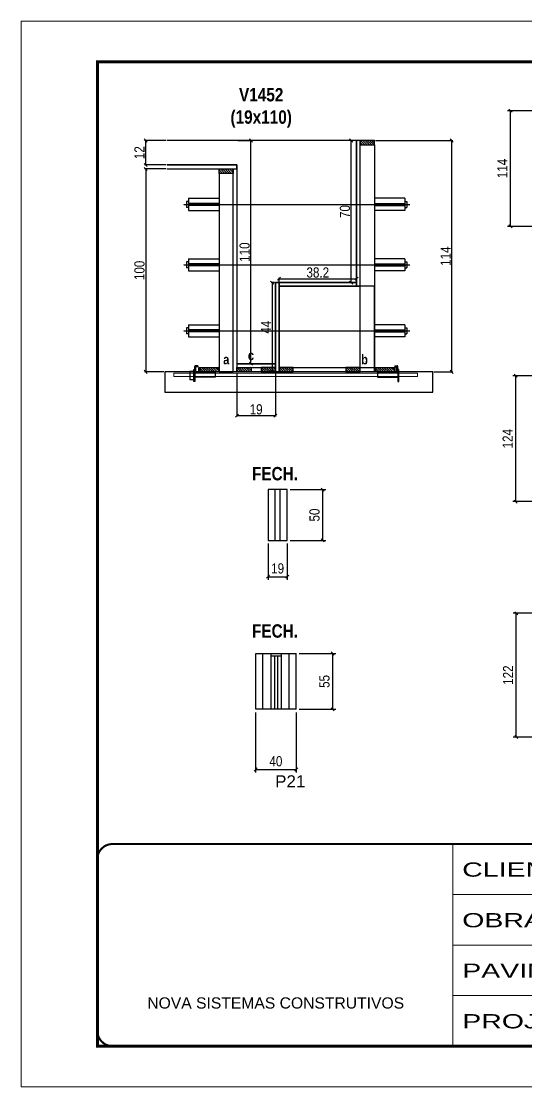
# Model space of a CAD drawing. Extents: x 3309 to 9563, y -2522 to 14608.
# Drawn here: x 4894 to 5392, y 3221 to 4271 of the extents above; entities that cross this region are included whole.
import ezdxf

# ---------------------------------------------------------------- set-up
doc = ezdxf.new("R2010")
doc.units = 0
for name, pattern in [('CONTINUO', [0]), ('DASHED', [0.75, 0.5, -0.25]), ('HIDDEN', [0.375, 0.25, -0.125])]:
    doc.linetypes.add(name, pattern=pattern)
for name, color, linetype in [('5', 5, 'Continuous'), ('barrote', 251, 'Continuous'), ('COTA', 241, 'Continuous'), ('detalhes', 4, 'Continuous'), ('NOMENCLATURA', 7, 'Continuous'), ('Painéis', 200, 'Continuous'), ('presilha', 1, 'Continuous'), ('SARR_2.2x10', 60, 'Continuous'), ('SARR_2.2x7', 40, 'Continuous'), ('SARR_3.5x7', 81, 'Continuous'), ('TENSOR', 3, 'Continuous')]:
    doc.layers.add(name, color=color, linetype=linetype)
for name, color, linetype, lineweight in [('CONCRETO', 251, 'Continuous', 25), ('Folhas', 255, 'Continuous', 9), ('SARRAFO DE PRESSAO', 251, 'DASHED', 9), ('SCO-___-LAJ', 2, 'Continuous', 0)]:
    doc.layers.add(name, color=color, linetype=linetype, lineweight=lineweight)
doc.styles.add('ARIAL', font='arial.ttf')
doc.styles.add('COTA TECNICA', font='techl___.ttf', dxfattribs={"height": 10})
doc.styles.add('COTA TECNICA 2X', font='techl___.ttf', dxfattribs={"height": 10})
doc.styles.get("Standard").update_dxf_attribs({"font": 'arial.ttf'})
doc.styles.add('TECNICA', font='techb___.ttf', dxfattribs={"height": 10})
doc.styles.add('Tecnologia', font='')
doc.styles.get('Tecnologia').set_extended_font_data('Forgotten Futurist')
doc.dimstyles.new('PAINEL', dxfattribs={"dimtxt": 10, "dimasz": 3, "dimexe": 3, "dimexo": 3, "dimgap": 3, "dimtad": 1, "dimdec": 1, "dimzin": 12, "dimdsep": 46, "dimtxsty": 'COTA TECNICA', "dimblk1": 'OBLIQUE', "dimblk2": 'OBLIQUE', "dimsah": 1, "dimcen": 0.9, "dimclrd": 4, "dimclre": 4, "dimclrt": 240, "dimadec": 1, "dimazin": 3, "dimtfac": 1, "dimtdec": 1, "dimtmove": 0, "dimatfit": 3, "dimfxl": 1, "dimtolj": 1, "dimtzin": 12, "dimarcsym": 0})
doc.dimstyles.new('SECAO', dxfattribs={"dimscale": 0.333333, "dimtxt": 5, "dimasz": 9, "dimexe": 3, "dimexo": 3, "dimgap": 3, "dimtad": 1, "dimdec": 1, "dimlfac": 0.5, "dimzin": 12, "dimdsep": 46, "dimtxsty": 'COTA TECNICA 2X', "dimblk1": 'OBLIQUE', "dimblk2": 'OBLIQUE', "dimsah": 1, "dimcen": 0.9, "dimclrd": 4, "dimclre": 4, "dimclrt": 240, "dimadec": 1, "dimazin": 3, "dimtfac": 1, "dimtdec": 1, "dimtmove": 0, "dimatfit": 3, "dimfxl": 1, "dimtolj": 1, "dimtzin": 12, "dimarcsym": 0})
pattern_1 = [(135, (38342.4259, -119586.9337), (-1.122532015, -1.122532015), [])]

# ---------------------------------------------------------------- blocks, each defined once
blk = doc.blocks.new('9999999999')
at = {"color": 30, "linetype": 'CONTINUO'}
for p, q in [((98564.6, 34230.2), (98564.6, 34429.4)), ((98564.6, 34379.6), (99584, 34379.6)), ((98564.6, 34329.8), (99488, 34329.8)), ((98564.6, 34280), (99488, 34280))]:
    blk.add_line(p, q, dxfattribs=at)
at = {"color": 30, "linetype": 'CONTINUO', "const_width": 2}
blk.add_lwpolyline([(99584, 34230.2), (99584, 34414.4, 0.414214), (99569, 34429.4), (98229, 34429.4, 0.414214), (98214, 34414.4), (98214, 34245.2, 0.414214), (98229, 34230.2), (99584, 34230.2)], format="xyb", dxfattribs=at)
at = {"layer": 'Folhas'}
blk.add_lwpolyline([(98139, 34190.2), (99624, 34190.2), (99624, 35240.2), (98139, 35240.2)], close=True, dxfattribs=at)
at = {"layer": 'Folhas', "color": 30, "const_width": 3}
blk.add_lwpolyline([(98214, 34230.2), (99584, 34230.2), (99584, 35200.2), (98214, 35200.2)], close=True, dxfattribs=at)
at = {"color": 7, "linetype": 'Continuous', "ltscale": 5, "style": 'ARIAL'}
blk.add_text('NOVA SISTEMAS CONSTRUTIVOS', height=11.059, dxfattribs=at).set_placement((98263.2, 34267.2))
at = {"layer": 'Folhas', "color": 7, "style": 'Tecnologia', "width": 1.5}
for s, p in [('CLIENTE:', (98573.7, 34397.2)), ('OBRA:', (98573.7, 34347.3)), ('PAVIMENTO:', (98573.7, 34297.5)), ('PROJETO:', (98573.7, 34247.7))]:
    blk.add_text(s, height=14, dxfattribs=at).set_placement(p)
blk = doc.blocks.new('PRESILHA METÁLICA 1')
at = {"layer": 'presilha'}
for p, q in [((7.5, 10.6), (7.5, 19.9)), ((12, 21), (8.6, 21)), ((9, 11.6), (9, 18.9)), ((12, 19.5), (9.6, 19.5)), ((12, 21), (12, 19.5)), ((0, 13), (6, 13)), ((0, 13), (0, 0)), ((6, 0), (0, 0)), ((6, 15.5), (7.5, 15.5)), ((6, -2.5), (6, 15.5)), ((6, 13), (6, 0)), ((7.5, 15.5), (7.5, -2.5)), ((37.5, 4.1), (7.5, 4.1)), ((37.5, 11), (9.6, 11)), ((37.5, 11), (37.5, 4.1)), ((7.5, -2.5), (6, -2.5))]:
    blk.add_line(p, q, dxfattribs=at)
for centre, radius, start, end in [((8.6, 19.9), 1.14, 90, 180), ((9.6, 18.9), 0.57, 90, 180), ((9.6, 11.6), 0.57, 180, 270)]:
    blk.add_arc(centre, radius, start, end, dxfattribs=at)
blk = doc.blocks.new('PRESILHA METÁLICA 2')
at = {"layer": 'presilha'}
for p, q in [((-5.2, 23.5), (-5.2, 22)), ((-5.2, 23.5), (-1.9, 23.5)), ((-5.2, 22), (-2.8, 22)), ((-2.2, 14.1), (-2.2, 21.4)), ((0.8, 18), (-0.8, 18)), ((-0.8, 18), (-0.8, 0)), ((-0.8, 14.6), (-0.8, 22.4)), ((0.8, 0), (0.8, 18)), ((-30.8, 13.5), (-30.8, 6.6)), ((-30.8, 13.5), (-2.8, 13.5)), ((-30.8, 6.6), (-0.8, 6.6)), ((-0.8, 0), (0.8, 0))]:
    blk.add_line(p, q, dxfattribs=at)
for centre, radius, start, end in [((-2.8, 21.4), 0.57, 0, 90), ((-1.9, 22.4), 1.14, 0, 90), ((-2.8, 14.1), 0.57, 270, 0)]:
    blk.add_arc(centre, radius, start, end, dxfattribs=at)
blk = doc.blocks.new('_Oblique')
at = {"color": 0, "linetype": 'ByBlock', "lineweight": -2}
blk.add_line((-0.5, -0.5), (0.5, 0.5), dxfattribs=at)
blk = doc.blocks.new('*D2850')
at = {"layer": 'COTA', "color": 4, "lineweight": -2, "transparency": 16777216}
for p, q in [((5243.5, 4153.2), (5319.8, 4153.2)), ((5318.8, 3925.2), (5318.8, 4153.2)), ((5301, 3925.2), (5319.8, 3925.2))]:
    blk.add_line(p, q, dxfattribs=at)
at = {"layer": 'Defpoints', "color": 0, "transparency": 16777216}
for p in [(5242.5, 4153.2), (5318.8, 4153.2), (5300, 3925.2)]:
    blk.add_point(p, dxfattribs=at)
at = {"layer": 'COTA', "color": 4, "lineweight": -2, "transparency": 16777216, "xscale": 3, "yscale": 3, "zscale": 3}
for p, rotation in [((5318.8, 4153.2), 90), ((5318.8, 3925.2), 270)]:
    blk.add_blockref('_Oblique', p, dxfattribs=dict(at, rotation=rotation))
at = {"layer": 'COTA', "color": 240, "transparency": 16777216, "insert": (5312.7, 4039.2), "char_height": 10, "attachment_point": 5, "rotation": 90, "style": 'COTA TECNICA 2X'}
blk.add_mtext('\\A1;114', dxfattribs=at)
blk = doc.blocks.new('*D2851')
at = {"layer": 'COTA', "color": 4, "lineweight": -2, "transparency": 16777216}
for p, q in [((5037.2, 4125.2), (5016, 4125.2)), ((5017, 4125.2), (5017, 3925.2)), ((5034.8, 3925.2), (5016, 3925.2))]:
    blk.add_line(p, q, dxfattribs=at)
at = {"layer": 'Defpoints', "color": 0, "transparency": 16777216}
for p in [(5038.2, 4125.2), (5017, 3925.2), (5035.8, 3925.2, 0)]:
    blk.add_point(p, dxfattribs=at)
at = {"layer": 'COTA', "color": 4, "lineweight": -2, "transparency": 16777216, "xscale": 3, "yscale": 3, "zscale": 3}
for p, rotation in [((5017, 4125.2), 90), ((5017, 3925.2), 270)]:
    blk.add_blockref('_Oblique', p, dxfattribs=dict(at, rotation=rotation))
at = {"layer": 'COTA', "color": 240, "transparency": 16777216, "insert": (5010.9, 4025.2), "char_height": 10, "attachment_point": 5, "rotation": 90, "style": 'COTA TECNICA 2X'}
blk.add_mtext('\\A1;100', dxfattribs=at)
blk = doc.blocks.new('*D2852')
at = {"layer": 'COTA', "color": 4, "lineweight": -2, "transparency": 16777216}
for p, q in [((5037.2, 4153.2), (5016, 4153.2)), ((5017, 4129.2), (5017, 4153.2)), ((5037.2, 4129.2), (5016, 4129.2))]:
    blk.add_line(p, q, dxfattribs=at)
at = {"layer": 'Defpoints', "color": 0, "transparency": 16777216}
for p in [(5017, 4153.2), (5038.2, 4153.2), (5038.2, 4129.2)]:
    blk.add_point(p, dxfattribs=at)
at = {"layer": 'COTA', "color": 4, "lineweight": -2, "transparency": 16777216, "xscale": 3, "yscale": 3, "zscale": 3}
for p, rotation in [((5017, 4153.2), 90), ((5017, 4129.2), 270)]:
    blk.add_blockref('_Oblique', p, dxfattribs=dict(at, rotation=rotation))
at = {"layer": 'COTA', "color": 240, "transparency": 16777216, "insert": (5010.9, 4141.2), "char_height": 10, "attachment_point": 5, "rotation": 90, "style": 'COTA TECNICA 2X'}
blk.add_mtext('\\A1;12', dxfattribs=at)
blk = doc.blocks.new('*D2853')
at = {"layer": 'COTA', "color": 4, "lineweight": -2, "transparency": 16777216}
for p, q in [((5106.9, 3924.2), (5106.9, 3881.1)), ((5144.9, 3924.2), (5144.9, 3881.1)), ((5106.9, 3882.1), (5144.9, 3882.1))]:
    blk.add_line(p, q, dxfattribs=at)
at = {"layer": 'Defpoints', "color": 0, "transparency": 16777216}
for p in [(5106.9, 3925.2), (5144.9, 3925.2), (5144.9, 3882.1)]:
    blk.add_point(p, dxfattribs=at)
at = {"layer": 'COTA', "color": 4, "lineweight": -2, "transparency": 16777216, "xscale": 3, "yscale": 3, "zscale": 3, "rotation": 180}
blk.add_blockref('_Oblique', (5106.9, 3882.1), dxfattribs=at)
at = {"layer": 'COTA', "color": 4, "lineweight": -2, "transparency": 16777216, "xscale": 3, "yscale": 3, "zscale": 3}
blk.add_blockref('_Oblique', (5144.9, 3882.1), dxfattribs=at)
at = {"layer": 'COTA', "color": 240, "transparency": 16777216, "insert": (5125.9, 3888.2), "char_height": 10, "attachment_point": 5, "style": 'COTA TECNICA 2X'}
blk.add_mtext('\\A1;19', dxfattribs=at)
blk = doc.blocks.new('*D2854')
at = {"layer": 'COTA', "color": 4, "lineweight": -2, "transparency": 16777216}
for p, q in [((5223.9, 4153.2), (5218.6, 4153.2)), ((5219.6, 4013.2), (5219.6, 4153.2)), ((5223.9, 4013.2), (5218.6, 4013.2))]:
    blk.add_line(p, q, dxfattribs=at)
at = {"layer": 'Defpoints', "color": 0, "transparency": 16777216}
for p in [(5219.6, 4153.2), (5224.9, 4153.2), (5224.9, 4013.2)]:
    blk.add_point(p, dxfattribs=at)
at = {"layer": 'COTA', "color": 4, "lineweight": -2, "transparency": 16777216, "xscale": 3, "yscale": 3, "zscale": 3}
for p, rotation in [((5219.6, 4153.2), 90), ((5219.6, 4013.2), 270)]:
    blk.add_blockref('_Oblique', p, dxfattribs=dict(at, rotation=rotation))
at = {"layer": 'COTA', "color": 240, "transparency": 16777216, "insert": (5213.5, 4083.2), "char_height": 10, "attachment_point": 5, "rotation": 90, "style": 'COTA TECNICA 2X'}
blk.add_mtext('\\A1;70', dxfattribs=at)
blk = doc.blocks.new('*D2855')
at = {"layer": 'COTA', "color": 4, "lineweight": -2, "transparency": 16777216}
for p, q in [((5148.5, 4014.2), (5148.5, 4017.9)), ((5148.5, 4016.9), (5224.9, 4016.9)), ((5224.9, 4014.2), (5224.9, 4017.9))]:
    blk.add_line(p, q, dxfattribs=at)
at = {"layer": 'Defpoints', "color": 0, "transparency": 16777216}
for p in [(5148.5, 4013.2), (5224.9, 4016.9), (5224.9, 4013.2)]:
    blk.add_point(p, dxfattribs=at)
at = {"layer": 'COTA', "color": 4, "lineweight": -2, "transparency": 16777216, "xscale": 3, "yscale": 3, "zscale": 3, "rotation": 180}
blk.add_blockref('_Oblique', (5148.5, 4016.9), dxfattribs=at)
at = {"layer": 'COTA', "color": 4, "lineweight": -2, "transparency": 16777216, "xscale": 3, "yscale": 3, "zscale": 3}
blk.add_blockref('_Oblique', (5224.9, 4016.9), dxfattribs=at)
at = {"layer": 'COTA', "color": 240, "transparency": 16777216, "insert": (5186.7, 4023.1), "char_height": 10, "attachment_point": 5, "style": 'COTA TECNICA 2X'}
blk.add_mtext('\\A1;38.2', dxfattribs=at)
blk = doc.blocks.new('*D2856')
at = {"layer": 'COTA', "color": 4, "lineweight": -2, "transparency": 16777216}
for p, q in [((5143.9, 4013.2), (5140.7, 4013.2)), ((5141.7, 4013.2), (5141.7, 3925.2)), ((5143.9, 3925.2), (5140.7, 3925.2))]:
    blk.add_line(p, q, dxfattribs=at)
at = {"layer": 'Defpoints', "color": 0, "transparency": 16777216}
for p in [(5144.9, 4013.2), (5141.7, 3925.2), (5144.9, 3925.2)]:
    blk.add_point(p, dxfattribs=at)
at = {"layer": 'COTA', "color": 4, "lineweight": -2, "transparency": 16777216, "xscale": 3, "yscale": 3, "zscale": 3}
for p, rotation in [((5141.7, 4013.2), 90), ((5141.7, 3925.2), 270)]:
    blk.add_blockref('_Oblique', p, dxfattribs=dict(at, rotation=rotation))
at = {"layer": 'COTA', "color": 240, "transparency": 16777216, "insert": (5135.6, 3969.2), "char_height": 10, "attachment_point": 5, "rotation": 90, "style": 'COTA TECNICA 2X'}
blk.add_mtext('\\A1;44', dxfattribs=at)
blk = doc.blocks.new('*D2863')
at = {"layer": 'COTA', "color": 4, "lineweight": -2, "transparency": 16777216}
for p, q in [((5426.7, 4182.6), (5373.7, 4182.6)), ((5376.7, 4068.6), (5376.7, 4182.6)), ((5426.7, 4068.6), (5373.7, 4068.6))]:
    blk.add_line(p, q, dxfattribs=at)
at = {"layer": 'Defpoints', "color": 0, "transparency": 16777216}
for p in [(5376.7, 4182.6), (5429.7, 4182.6), (5429.7, 4068.6)]:
    blk.add_point(p, dxfattribs=at)
at = {"layer": 'COTA', "color": 4, "lineweight": -2, "transparency": 16777216, "xscale": 3, "yscale": 3, "zscale": 3}
for p, rotation in [((5376.7, 4182.6), 90), ((5376.7, 4068.6), 270)]:
    blk.add_blockref('_Oblique', p, dxfattribs=dict(at, rotation=rotation))
at = {"layer": 'COTA', "color": 240, "transparency": 16777216, "insert": (5368.7, 4125.6), "char_height": 10, "attachment_point": 5, "rotation": 90, "style": 'COTA TECNICA'}
blk.add_mtext('\\A1;114', dxfattribs=at)
blk = doc.blocks.new('*D2864')
at = {"layer": 'COTA', "color": 4, "lineweight": -2, "transparency": 16777216}
for p, q in [((5107.9, 4153.2), (5121.7, 4153.2)), ((5120.7, 3933.2), (5120.7, 4153.2)), ((5107.9, 3933.2), (5121.7, 3933.2))]:
    blk.add_line(p, q, dxfattribs=at)
at = {"layer": 'Defpoints', "color": 0, "transparency": 16777216}
for p in [(5106.9, 4153.2), (5120.7, 4153.2), (5106.9, 3933.2)]:
    blk.add_point(p, dxfattribs=at)
at = {"layer": 'COTA', "color": 4, "lineweight": -2, "transparency": 16777216, "xscale": 3, "yscale": 3, "zscale": 3}
for p, rotation in [((5120.7, 4153.2), 90), ((5120.7, 3933.2), 270)]:
    blk.add_blockref('_Oblique', p, dxfattribs=dict(at, rotation=rotation))
at = {"layer": 'COTA', "color": 240, "transparency": 16777216, "insert": (5114.6, 4043.2), "char_height": 10, "attachment_point": 5, "rotation": 90, "style": 'COTA TECNICA 2X'}
blk.add_mtext('\\A1;110', dxfattribs=at)
blk = doc.blocks.new('*D2887')
at = {"layer": 'COTA', "color": 4, "lineweight": -2, "transparency": 16777216}
for p, q in [((5426.7, 3687.3), (5379.3, 3687.3)), ((5382.3, 3565.3), (5382.3, 3687.3)), ((5426.7, 3565.3), (5379.3, 3565.3))]:
    blk.add_line(p, q, dxfattribs=at)
at = {"layer": 'Defpoints', "color": 0, "transparency": 16777216}
for p in [(5382.3, 3687.3), (5429.7, 3687.3), (5429.7, 3565.3)]:
    blk.add_point(p, dxfattribs=at)
at = {"layer": 'COTA', "color": 4, "lineweight": -2, "transparency": 16777216, "xscale": 3, "yscale": 3, "zscale": 3}
for p, rotation in [((5382.3, 3687.3), 90), ((5382.3, 3565.3), 270)]:
    blk.add_blockref('_Oblique', p, dxfattribs=dict(at, rotation=rotation))
at = {"layer": 'COTA', "color": 240, "transparency": 16777216, "insert": (5374.3, 3626.3), "char_height": 10, "attachment_point": 5, "rotation": 90, "style": 'COTA TECNICA'}
blk.add_mtext('\\A1;122', dxfattribs=at)
blk = doc.blocks.new('*D2893')
at = {"layer": 'COTA', "color": 4, "lineweight": -2, "transparency": 16777216}
for p, q in [((5137.6, 3756.1), (5137.6, 3720.3)), ((5156.6, 3756.1), (5156.6, 3720.3)), ((5137.6, 3723.3), (5156.6, 3723.3))]:
    blk.add_line(p, q, dxfattribs=at)
at = {"layer": 'Defpoints', "color": 0, "transparency": 16777216}
for p in [(5137.6, 3759.1), (5156.6, 3759.1), (5156.6, 3723.3)]:
    blk.add_point(p, dxfattribs=at)
at = {"layer": 'COTA', "color": 4, "lineweight": -2, "transparency": 16777216, "xscale": 3, "yscale": 3, "zscale": 3, "rotation": 180}
blk.add_blockref('_Oblique', (5137.6, 3723.3), dxfattribs=at)
at = {"layer": 'COTA', "color": 4, "lineweight": -2, "transparency": 16777216, "xscale": 3, "yscale": 3, "zscale": 3}
blk.add_blockref('_Oblique', (5156.6, 3723.3), dxfattribs=at)
at = {"layer": 'COTA', "color": 240, "transparency": 16777216, "insert": (5147.1, 3731.4), "char_height": 10, "attachment_point": 5, "style": 'COTA TECNICA'}
blk.add_mtext('\\A1;19', dxfattribs=at)
blk = doc.blocks.new('*D2892')
at = {"layer": 'COTA', "color": 4, "lineweight": -2, "transparency": 16777216}
for p, q in [((5159.6, 3809.1), (5194.6, 3809.1)), ((5191.6, 3759.1), (5191.6, 3809.1)), ((5159.6, 3759.1), (5194.6, 3759.1))]:
    blk.add_line(p, q, dxfattribs=at)
at = {"layer": 'Defpoints', "color": 0, "transparency": 16777216}
for p in [(5156.6, 3809.1), (5191.6, 3809.1), (5156.6, 3759.1)]:
    blk.add_point(p, dxfattribs=at)
at = {"layer": 'COTA', "color": 4, "lineweight": -2, "transparency": 16777216, "xscale": 3, "yscale": 3, "zscale": 3}
for p, rotation in [((5191.6, 3809.1), 90), ((5191.6, 3759.1), 270)]:
    blk.add_blockref('_Oblique', p, dxfattribs=dict(at, rotation=rotation))
at = {"layer": 'COTA', "color": 240, "transparency": 16777216, "insert": (5183.5, 3784.1), "char_height": 10, "attachment_point": 5, "rotation": 90, "style": 'COTA TECNICA'}
blk.add_mtext('\\A1;50', dxfattribs=at)
blk = doc.blocks.new('*D2894')
at = {"layer": 'COTA', "color": 4, "lineweight": -2, "transparency": 16777216}
for p, q in [((5426.7, 3921.3), (5378.9, 3921.3)), ((5381.9, 3797.3), (5381.9, 3921.3)), ((5426.7, 3797.3), (5378.9, 3797.3))]:
    blk.add_line(p, q, dxfattribs=at)
at = {"layer": 'Defpoints', "color": 0, "transparency": 16777216}
for p in [(5381.9, 3921.3), (5429.7, 3921.3, 0), (5429.7, 3797.3, 0)]:
    blk.add_point(p, dxfattribs=at)
at = {"layer": 'COTA', "color": 4, "lineweight": -2, "transparency": 16777216, "xscale": 3, "yscale": 3, "zscale": 3}
for p, rotation in [((5381.9, 3921.3), 90), ((5381.9, 3797.3), 270)]:
    blk.add_blockref('_Oblique', p, dxfattribs=dict(at, rotation=rotation))
at = {"layer": 'COTA', "color": 240, "transparency": 16777216, "insert": (5373.9, 3859.3), "char_height": 10, "attachment_point": 5, "rotation": 90, "style": 'COTA TECNICA'}
blk.add_mtext('\\A1;124', dxfattribs=at)
blk = doc.blocks.new('*D2939')
at = {"layer": 'COTA', "color": 4, "lineweight": -2, "transparency": 16777216}
for p, q in [((5168.4, 3647.6), (5204.4, 3647.6)), ((5201.4, 3592.6), (5201.4, 3647.6)), ((5168.4, 3592.6), (5204.4, 3592.6))]:
    blk.add_line(p, q, dxfattribs=at)
at = {"layer": 'Defpoints', "color": 0, "transparency": 16777216}
for p in [(5165.4, 3647.6), (5201.4, 3647.6), (5165.4, 3592.6)]:
    blk.add_point(p, dxfattribs=at)
at = {"layer": 'COTA', "color": 4, "lineweight": -2, "transparency": 16777216, "xscale": 3, "yscale": 3, "zscale": 3}
for p, rotation in [((5201.4, 3647.6), 90), ((5201.4, 3592.6), 270)]:
    blk.add_blockref('_Oblique', p, dxfattribs=dict(at, rotation=rotation))
at = {"layer": 'COTA', "color": 240, "transparency": 16777216, "insert": (5193.3, 3620.1), "char_height": 10, "attachment_point": 5, "rotation": 90, "style": 'COTA TECNICA'}
blk.add_mtext('\\A1;55', dxfattribs=at)
blk = doc.blocks.new('*D2941')
at = {"layer": 'COTA', "color": 4, "lineweight": -2, "transparency": 16777216}
for p, q in [((5125.4, 3589.6), (5125.4, 3530.3)), ((5165.4, 3589.6), (5165.4, 3530.3)), ((5125.4, 3533.3), (5165.4, 3533.3))]:
    blk.add_line(p, q, dxfattribs=at)
at = {"layer": 'Defpoints', "color": 0, "transparency": 16777216}
for p in [(5125.4, 3592.6), (5165.4, 3592.6), (5165.4, 3533.3)]:
    blk.add_point(p, dxfattribs=at)
at = {"layer": 'COTA', "color": 4, "lineweight": -2, "transparency": 16777216, "xscale": 3, "yscale": 3, "zscale": 3, "rotation": 180}
blk.add_blockref('_Oblique', (5125.4, 3533.3), dxfattribs=at)
at = {"layer": 'COTA', "color": 4, "lineweight": -2, "transparency": 16777216, "xscale": 3, "yscale": 3, "zscale": 3}
blk.add_blockref('_Oblique', (5165.4, 3533.3), dxfattribs=at)
at = {"layer": 'COTA', "color": 240, "transparency": 16777216, "insert": (5145.4, 3541.4), "char_height": 10, "attachment_point": 5, "style": 'COTA TECNICA'}
blk.add_mtext('\\A1;40', dxfattribs=at)

msp = doc.modelspace()

# ---------------------------------------------------------------- hatches: boundary and pattern name
at = {"layer": 'SARR_2.2x10'}
h = msp.add_hatch(dxfattribs=at)
h.set_pattern_fill('ANSI31', color=256, scale=0.5, angle=90)
h.set_pattern_definition([(135, (38262.8259, -119586.9337), (-1.122532015, -1.122532015), [])])
h.paths.add_polyline_path([(5069.29, 3929.64), (5069.29, 3925.24), (5089.29, 3925.24), (5089.29, 3929.64)])
h = msp.add_hatch(dxfattribs=at)
h.set_pattern_fill('ANSI31', color=256, scale=0.5, angle=90)
h.set_pattern_definition([(135, (38436.0259, -119586.9337), (-1.122532015, -1.122532015), [])])
h.paths.add_polyline_path([(5242.49, 3929.64), (5242.49, 3925.24), (5262.49, 3925.24), (5262.49, 3929.64)])
at = {"layer": 'SARR_2.2x7'}
h = msp.add_hatch(dxfattribs=at)
h.set_pattern_fill('ANSI31', color=256, scale=0.5, angle=90)
h.set_pattern_definition([(135, (38356.8259, -119363.3337), (-1.122532015, -1.122532015), [])])
h.paths.add_polyline_path([(5228.49, 4153.24), (5228.49, 4148.84), (5242.49, 4148.84), (5242.49, 4153.24)])
h = msp.add_hatch(dxfattribs=at)
h.set_pattern_fill('ANSI31', color=256, scale=0.5, angle=90)
h.set_pattern_definition([(135, (38256.8259, -119391.3337), (-1.122532015, -1.122532015), [])])
h.paths.add_polyline_path([(5103.29, 4125.24), (5103.29, 4120.84), (5089.29, 4120.84), (5089.29, 4125.24)])
h = msp.add_hatch(dxfattribs=at)
h.set_pattern_fill('ANSI31', color=256, scale=0.5, angle=90)
h.set_pattern_definition(pattern_1)
h.paths.add_polyline_path([(5120.89, 3925.24), (5120.89, 3929.64), (5106.89, 3929.64), (5106.89, 3925.24)])
h = msp.add_hatch(dxfattribs=at)
h.set_pattern_fill('ANSI31', color=256, scale=0.5, angle=90)
h.set_pattern_definition(pattern_1)
h.paths.add_polyline_path([(5130.89, 3929.64), (5130.89, 3925.24), (5144.89, 3925.24), (5144.89, 3929.64)])
h = msp.add_hatch(dxfattribs=at)
h.set_pattern_fill('ANSI31', color=256, scale=0.5, angle=90)
h.set_pattern_definition([(135, (38360.0259, -119586.9337), (-1.122532015, -1.122532015), [])])
h.paths.add_polyline_path([(5148.49, 3929.64), (5148.49, 3925.24), (5162.49, 3925.24), (5162.49, 3929.64)])
h = msp.add_hatch(dxfattribs=at)
h.set_pattern_fill('ANSI31', color=256, scale=0.5, angle=90)
h.set_pattern_definition([(135, (38426.0259, -119586.9337), (-1.122532015, -1.122532015), [])])
h.paths.add_polyline_path([(5214.49, 3929.64), (5214.49, 3925.24), (5228.49, 3925.24), (5228.49, 3929.64)])

# ---------------------------------------------------------------- linework, layer by layer
at = {"ltscale": 3}
for p, q in [((5059.29, 4096.24), (5059.29, 4084.24)), ((5059.29, 4096.24), (5089.29, 4096.24)), ((5272.49, 4096.24), (5242.49, 4096.24)), ((5272.49, 4096.24), (5272.49, 4084.24)), ((5057.29, 4093.24), (5057.29, 4087.24)), ((5059.29, 4093.24), (5057.29, 4093.24)), ((5059.29, 4087.24), (5057.29, 4087.24)), ((5089.29, 4091.24), (5059.29, 4091.24)), ((5089.29, 4089.24), (5059.29, 4089.24)), ((5242.49, 4091.24), (5272.49, 4091.24)), ((5242.49, 4089.24), (5272.49, 4089.24)), ((5272.49, 4093.24), (5274.49, 4093.24)), ((5272.49, 4087.24), (5274.49, 4087.24)), ((5274.49, 4093.24), (5274.49, 4087.24)), ((5059.29, 4084.24), (5089.29, 4084.24)), ((5272.49, 4084.24), (5242.49, 4084.24)), ((5057.29, 4033.71), (5057.29, 4027.71)), ((5059.29, 4033.71), (5057.29, 4033.71)), ((5059.29, 4036.71), (5059.29, 4024.71)), ((5059.29, 4036.71), (5089.29, 4036.71)), ((5272.49, 4036.71), (5242.49, 4036.71)), ((5272.49, 4036.71), (5272.49, 4024.71)), ((5272.49, 4033.71), (5274.49, 4033.71)), ((5274.49, 4033.71), (5274.49, 4027.71)), ((5059.29, 4027.71), (5057.29, 4027.71)), ((5089.29, 4031.71), (5059.29, 4031.71)), ((5089.29, 4029.71), (5059.29, 4029.71)), ((5059.29, 4024.71), (5089.29, 4024.71)), ((5242.49, 4031.71), (5272.49, 4031.71)), ((5242.49, 4029.71), (5272.49, 4029.71)), ((5272.49, 4024.71), (5242.49, 4024.71)), ((5272.49, 4027.71), (5274.49, 4027.71)), ((5059.29, 3971.69), (5059.29, 3959.69)), ((5059.29, 3971.69), (5089.29, 3971.69)), ((5272.49, 3971.69), (5242.49, 3971.69)), ((5272.49, 3971.69), (5272.49, 3959.69)), ((5057.29, 3968.69), (5057.29, 3962.69)), ((5059.29, 3968.69), (5057.29, 3968.69)), ((5059.29, 3962.69), (5057.29, 3962.69)), ((5089.29, 3966.69), (5059.29, 3966.69)), ((5089.29, 3964.69), (5059.29, 3964.69)), ((5059.29, 3959.69), (5089.29, 3959.69)), ((5242.49, 3966.69), (5272.49, 3966.69)), ((5242.49, 3964.69), (5272.49, 3964.69)), ((5272.49, 3959.69), (5242.49, 3959.69)), ((5272.49, 3968.69), (5274.49, 3968.69)), ((5272.49, 3962.69), (5274.49, 3962.69)), ((5274.49, 3968.69), (5274.49, 3962.69))]:
    msp.add_line(p, q, dxfattribs=at)
at = {"layer": 'barrote', "elevation": 0}
msp.add_lwpolyline([(5035.83, 3905.24), (5299.97, 3905.24), (5299.97, 3925.24), (5035.83, 3925.24)], close=True, dxfattribs=at)
at = {"layer": 'CONCRETO', "linetype": 'Continuous'}
for points in [[(5106.89, 4129.24), (5106.89, 3933.24), (5144.89, 3933.24), (5144.89, 4013.24), (5224.89, 4013.24), (5224.89, 4153.24), (5038.19, 4153.24)], [(5038.19, 4129.24), (5106.89, 4129.24)]]:
    msp.add_lwpolyline(points, dxfattribs=at)
at = {"layer": 'Painéis', "linetype": 'ByBlock'}
for p, q in [((5156.6, 3809.09), (5137.6, 3809.09)), ((5137.6, 3809.09), (5137.6, 3759.09)), ((5156.6, 3759.09), (5156.6, 3809.09)), ((5137.6, 3759.09), (5156.6, 3759.09)), ((5125.44, 3592.64), (5125.44, 3647.64)), ((5125.44, 3647.64), (5165.44, 3647.64)), ((5165.44, 3592.64), (5165.44, 3647.64)), ((5165.44, 3592.64), (5125.44, 3592.64))]:
    msp.add_line(p, q, dxfattribs=at)
at = {"layer": 'Painéis', "linetype": 'Continuous'}
for points in [[(5228.49, 4009.64), (5228.49, 4153.24), (5224.89, 4153.24), (5224.89, 4009.64)], [(5148.49, 3925.24), (5148.49, 4013.24), (5144.89, 4013.24), (5144.89, 3925.24)], [(5224.89, 4013.24), (5148.49, 4013.24), (5148.49, 4009.64), (5224.89, 4009.64)], [(5148.49, 3929.64), (5242.49, 3929.64), (5242.49, 4009.64), (5148.49, 4009.64)], [(5144.89, 3933.24), (5106.89, 3933.24), (5106.89, 3929.64), (5144.89, 3929.64)]]:
    msp.add_lwpolyline(points, close=True, dxfattribs=at)
msp.add_lwpolyline([(5038.19, 4125.24), (5106.89, 4125.24), (5106.89, 4129.24), (5038.19, 4129.24)], dxfattribs=at)
at = {"layer": 'Painéis', "linetype": 'Continuous', "elevation": 0}
msp.add_lwpolyline([(5103.29, 3925.24), (5103.29, 4125.24), (5106.89, 4125.24), (5106.89, 3925.24)], close=True, dxfattribs=at)
at = {"layer": 'SARR_2.2x10', "elevation": 0}
msp.add_lwpolyline([(5069.29, 3929.64), (5089.29, 3929.64), (5089.29, 3925.24), (5069.29, 3925.24)], close=True, dxfattribs=at)
at = {"layer": 'SARR_2.2x10'}
msp.add_lwpolyline([(5242.49, 3929.64), (5262.49, 3929.64), (5262.49, 3925.24), (5242.49, 3925.24)], close=True, dxfattribs=at)
at = {"layer": 'SARR_2.2x7', "linetype": 'Continuous'}
for p, q in [((5144.6, 3759.09), (5144.6, 3809.09)), ((5149.6, 3759.09), (5149.6, 3809.09)), ((5132.44, 3592.64), (5132.44, 3647.64)), ((5140.44, 3645.44), (5150.44, 3645.44)), ((5158.44, 3592.64), (5158.44, 3647.64))]:
    msp.add_line(p, q, dxfattribs=at)
at = {"layer": 'SARR_2.2x7', "elevation": 0}
msp.add_lwpolyline([(5242.49, 4153.24), (5228.49, 4153.24), (5228.49, 4148.84), (5242.49, 4148.84)], close=True, dxfattribs=at)
at = {"layer": 'SARR_2.2x7'}
for points in [[(5089.29, 4125.24), (5103.29, 4125.24), (5103.29, 4120.84), (5089.29, 4120.84)], [(5106.89, 3929.64), (5120.89, 3929.64), (5120.89, 3925.24), (5106.89, 3925.24)], [(5144.89, 3929.64), (5130.89, 3929.64), (5130.89, 3925.24), (5144.89, 3925.24)], [(5162.49, 3929.64), (5148.49, 3929.64), (5148.49, 3925.24), (5162.49, 3925.24)], [(5228.49, 3929.64), (5214.49, 3929.64), (5214.49, 3925.24), (5228.49, 3925.24)]]:
    msp.add_lwpolyline(points, close=True, dxfattribs=at)
at = {"layer": 'SARR_3.5x7'}
for p, q in [((5140.44, 3647.64), (5140.44, 3592.64)), ((5143.94, 3645.44), (5143.94, 3592.64)), ((5146.94, 3645.44), (5146.94, 3592.64)), ((5150.44, 3647.64), (5150.44, 3592.64))]:
    msp.add_line(p, q, dxfattribs=at)
msp.add_lwpolyline([(5228.49, 4148.84), (5242.49, 4148.84), (5242.49, 3925.24), (5228.49, 3925.24)], close=True, dxfattribs=at)
at = {"layer": 'SARR_3.5x7', "elevation": 0}
msp.add_lwpolyline([(5103.29, 4120.84), (5089.29, 4120.84), (5089.29, 3925.24), (5103.29, 3925.24)], close=True, dxfattribs=at)
at = {"layer": 'SCO-___-LAJ', "color": 1, "elevation": 0}
msp.add_lwpolyline([(5044.83, 3923.9), (5284.89, 3923.9), (5284.89, 3920.7), (5044.83, 3920.7)], close=True, dxfattribs=at)
at = {"layer": 'TENSOR', "linetype": 'HIDDEN', "ltscale": 0.5}
for p, q in [((5054.29, 4090.24), (5277.49, 4090.24)), ((5054.29, 4030.71), (5277.49, 4030.71)), ((5054.29, 3965.69), (5277.49, 3965.69))]:
    msp.add_line(p, q, dxfattribs=at)

# ---------------------------------------------------------------- block references
at = {"layer": 'presilha', "xscale": 0.6666666666666666, "yscale": 0.6666666666666666, "zscale": 0.6666666666666666}
for name, p in [('PRESILHA METÁLICA 1', (5060.42, 3917.27)), ('PRESILHA METÁLICA 2', (5266.17, 3915.6))]:
    msp.add_blockref(name, p, dxfattribs=at)
at = {"layer": 'SARRAFO DE PRESSAO', "color": 6, "linetype": 'ByBlock'}
msp.add_blockref('9999999999', (-93244.61, -30969.52), dxfattribs=at)

# ---------------------------------------------------------------- texts
at = {"layer": '5', "linetype": 'Continuous'}
msp.add_text('P21', height=12, rotation=359.99996, dxfattribs=at).set_placement((5144.61, 3515.58))
at = {"layer": 'detalhes', "style": 'TECNICA'}
for s, p in [('a', (5093.41, 3932.6)), ('c', (5117.78, 3936.71)), ('b', (5229.39, 3932.59))]:
    msp.add_text(s, height=9.6, dxfattribs=at).set_placement(p)
at = {"layer": 'NOMENCLATURA', "style": 'TECNICA'}
for p in [(5121.79, 3818.27), (5121.79, 3663.2)]:
    msp.add_text('FECH.', height=13.2, dxfattribs=at).set_placement(p)
at = {"layer": 'NOMENCLATURA', "insert": (5130.89, 4204.93), "char_height": 13.2, "attachment_point": 2, "style": 'TECNICA'}
msp.add_mtext_dynamic_manual_height_columns('V1452\\P(19x110)', width=300.2766, gutter_width=1, heights=[0], dxfattribs=at)

# ---------------------------------------------------------------- dimensions: what is measured, and where the dimension line sits
at = {"layer": 'COTA'}
for base, p1, p2, dimstyle, picture, middle in [((5376.73, 4182.63), (5429.67, 4068.63), (5429.67, 4182.63), 'PAINEL', '*D2863', (5368.66, 4125.63)), ((5016.97, 4153.24), (5038.19, 4129.24), (5038.19, 4153.24), 'SECAO', '*D2852', (5010.91, 4141.24)), ((5120.69, 4153.24), (5106.89, 3933.24), (5106.89, 4153.24), 'SECAO', '*D2864', (5114.59, 4043.24)), ((5219.59, 4153.24), (5224.89, 4013.24), (5224.89, 4153.24), 'SECAO', '*D2854', (5213.48, 4083.24)), ((5318.79, 4153.24), (5299.97, 3925.24), (5242.49, 4153.24), 'SECAO', '*D2850', (5312.71, 4039.24)), ((5016.97, 3925.24), (5038.19, 4125.24), (5035.83, 3925.24), 'SECAO', '*D2851', (5010.87, 4025.24)), ((5141.72, 3925.24), (5144.89, 4013.24), (5144.89, 3925.24), 'SECAO', '*D2856', (5135.65, 3969.24)), ((5381.95, 3921.33), (5429.67, 3797.33, 0), (5429.67, 3921.33, 0), 'PAINEL', '*D2894', (5373.87, 3859.33)), ((5191.61, 3809.09), (5156.6, 3759.09), (5156.6, 3809.09), 'PAINEL', '*D2892', (5183.5, 3784.09)), ((5382.32, 3687.3, 0), (5429.67, 3565.3, 0), (5429.67, 3687.3, 0), 'PAINEL', '*D2887', (5374.26, 3626.3, 0)), ((5201.4, 3647.64), (5165.44, 3592.64), (5165.44, 3647.64), 'PAINEL', '*D2939', (5193.29, 3620.14))]:
    dim = msp.add_linear_dim(base=base, p1=p1, p2=p2, angle=90, dimstyle=dimstyle, dxfattribs=at)
    dim.commit()
    dim.dimension.update_dxf_attribs({"geometry": picture, "text_midpoint": middle})
for base, p1, p2, dimstyle, picture, middle in [((5224.89, 4016.88), (5148.49, 4013.24), (5224.89, 4013.24), 'SECAO', '*D2855', (5186.69, 4023.12)), ((5144.89, 3882.15), (5106.89, 3925.24), (5144.89, 3925.24), 'SECAO', '*D2853', (5125.89, 3888.24)), ((5156.6, 3723.34), (5137.6, 3759.09), (5156.6, 3759.09), 'PAINEL', '*D2893', (5147.1, 3731.42)), ((5165.44, 3533.25), (5125.44, 3592.64), (5165.44, 3592.64), 'PAINEL', '*D2941', (5145.44, 3541.36))]:
    dim = msp.add_linear_dim(base=base, p1=p1, p2=p2, dimstyle=dimstyle, dxfattribs=at)
    dim.commit()
    dim.dimension.update_dxf_attribs({"geometry": picture, "text_midpoint": middle})

doc.saveas('drawing.dxf')
